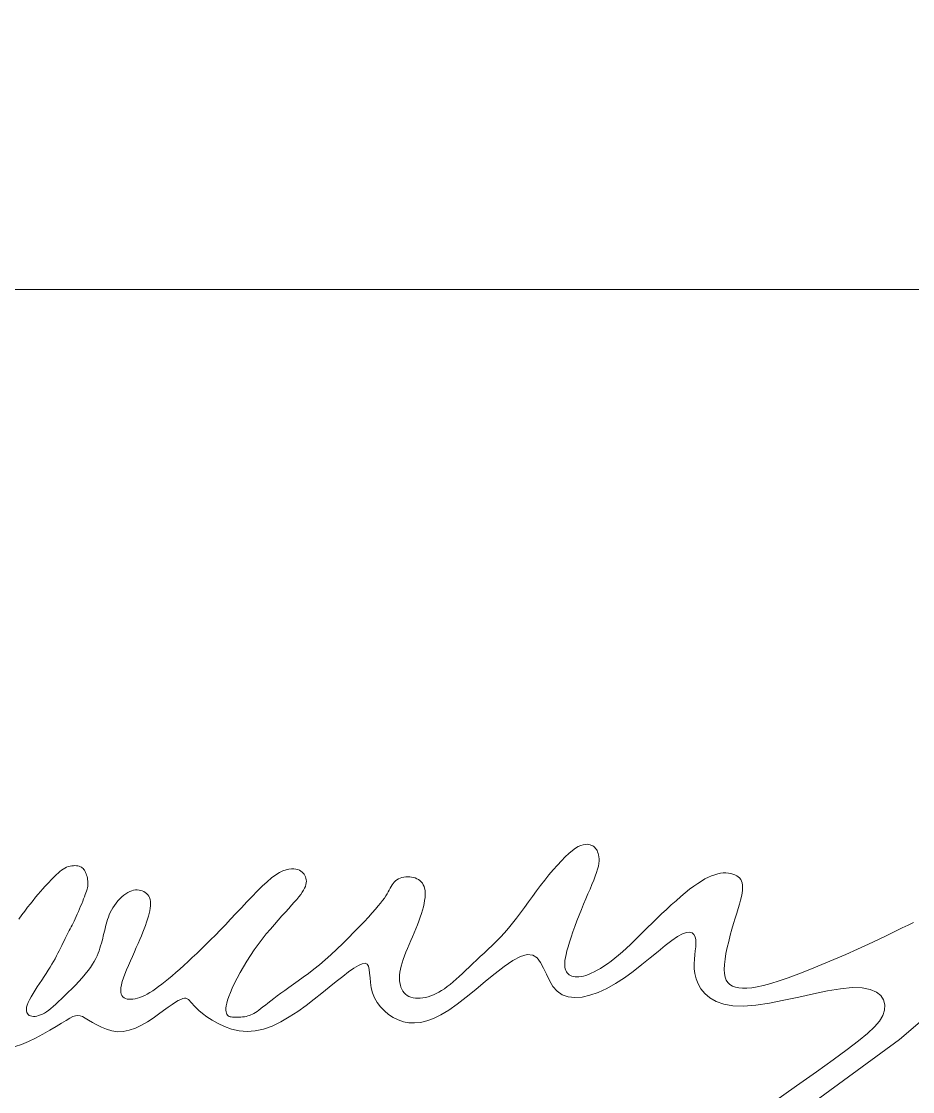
# Model space of a CAD drawing. Header units: millimetres. Extents: x 0 to 571985, y 0 to 2066666.
# Drawn here: x 568796.006 to 568799.967, y 2065158.538 to 2065163.298 of the extents above; entities that cross this region are included whole.
import ezdxf
from ezdxf.xclip import XClip

# ---------------------------------------------------------------- set-up
doc = ezdxf.new("R2010")
doc.units = ezdxf.units.MM
for name, pattern in [('ACAD_ISO10W100', [18.5, 12, -3, 0.5, -3]), ('CENTER', [3, 1.5, -0.5, 0.5, -0.5]), ('CENTER2', [1.125, 0.75, -0.125, 0.125, -0.125]), ('HIDDEN', [0.75, 0.5, -0.25])]:
    doc.linetypes.add(name, pattern=pattern)
for name, color, linetype in [('01.AXIS', 160, 'CENTER2'), ('CDC.01.AXIS', 160, 'CENTER2'), ('ChiaLo', 128, 'CENTER'), ('datOBt', 42, 'Continuous'), ('datTruog', 134, 'Continuous'), ('LogDg', 7, 'Continuous'), ('loKBT', 42, 'Continuous'), ('RANHGIOI', 2, 'HIDDEN'), ('TimDg', 222, 'Continuous'), ('ViaHeS', 32, 'Continuous')]:
    doc.layers.add(name, color=color, linetype=linetype)
for name, color, linetype, lineweight in [('A-KY HIEU', 34, 'Continuous', 20), ('A-TEXT', 7, 'Continuous', 18), ('boDnv', 54, 'Continuous', 25), ('E- RANH GIOI', 1, 'CENTER', 13), ('LD-THAY', 9, 'Continuous', 13)]:
    doc.layers.add(name, color=color, linetype=linetype, lineweight=lineweight)
doc.styles.add('rms', font='romans.shx', dxfattribs={"width": 0.7, "bigfont": 'vns.shx'})
doc.linetypes.add('ADL', pattern='A,0.125,-0.15,["++",rms,S=0.5,R=0,X=0,Y=-0.2245],-1.35,1.125', length=2.75)

# ---------------------------------------------------------------- blocks, each defined once
blk = doc.blocks.new('dangquang')
for points in [[(-0.3765443143532821, 1.374028877191961), (-0.3113534209800264, 1.394143029979688), (-0.2408231780659662, 1.423071503496999), (-0.1676580037635631, 1.458253452880115), (-0.09456231622652922, 1.497128033268751), (-0.02424053360539347, 1.537134399802682), (0.04060292594670045, 1.575711707621593), (0.09726364427547196, 1.610299111862929), (0.1438327880326824, 1.638777904285604), (0.1815838630853932, 1.660797923106969), (0.2125859601055708, 1.676451143167014), (0.2389081697615438, 1.685829539306951), (0.262619582727325, 1.689025086362165), (0.2857892896684007, 1.686129759171536), (0.310486381260489, 1.677235532573917), (0.3387799481716911, 1.662434381407024), (0.3723132687359794, 1.642173894319939), (0.4110263719275054, 1.618324115191143), (0.4544334743889067, 1.593110701713982), (0.5020487927582735, 1.568759311575946), (0.5533865436765382, 1.547495602468047), (0.6079609437804265, 1.531545232081356), (0.6652862097131447, 1.523133858106831), (0.7248765581095995, 1.524487138232018), (0.7861615454481807, 1.537085580657958), (0.8482320875541518, 1.559429095628246), (0.9100944400864819, 1.589272443889428), (0.9707548587077781, 1.624370386197484), (1.029219599078147, 1.662477683301347), (1.084494916859057, 1.701349095951088), (1.135587067711867, 1.738739384899162), (1.181502307296682, 1.772403310895697), (1.221507895088962, 1.800527898478123), (1.255915105818531, 1.823029227322934), (1.285296218031363, 1.84025564089049), (1.310223510268202, 1.852555482643453), (1.331269261076159, 1.860277096044541), (1.349005748999275, 1.86376882455292), (1.364005252579886, 1.863379011631281), (1.376840050364194, 1.859456000742284), (1.388203719063426, 1.852282820946783), (1.399275028074157, 1.841881243713232), (1.411354044953555, 1.828207726106996), (1.425740837266858, 1.811218725195886), (1.443735472578055, 1.790870698047598), (1.4666380184442, 1.76712010172875), (1.495748542432693, 1.739923393307038), (1.53236711209945, 1.709237029850271), (1.577437157660711, 1.675403134401222), (1.630475559908177, 1.640306493902841), (1.690642562279891, 1.606217561276651), (1.757098408218667, 1.575406789440677), (1.829003341164935, 1.550144631315277), (1.905517604558781, 1.532701539820778), (1.985801441842455, 1.525347967876371), (2.069015096454677, 1.530354368401248), (2.154335811167925, 1.549265443321588), (2.241008826085135, 1.580722890593847), (2.328296380642087, 1.62264265717684), (2.415460714266601, 1.672940690031766), (2.501764066395822, 1.729532936120904), (2.586468676466552, 1.790335342404234), (2.668836783906954, 1.853263855844062), (2.748130628152808, 1.916234423399231), (2.82362000659873, 1.977258141697178), (2.894604948472193, 2.034726706023577), (2.960393040967688, 2.087126961326959), (3.020291871270842, 2.132945752558101), (3.073609026574559, 2.170669924666669), (3.119652094067533, 2.198786322603496), (3.157728660941871, 2.215781791317085), (3.187146314385586, 2.220143175759375), (3.207675927784976, 2.210943315111592), (3.22094151931185, 2.189599025484426), (3.229030393334824, 2.158113117220154), (3.234029854220125, 2.118488400664432), (3.238027206335232, 2.072727686159567), (3.243109754046372, 2.022833784046611), (3.251364801723525, 1.97080950467128), (3.264879653729281, 1.918657658375821), (3.285282008593867, 1.868162288060205), (3.312361141473048, 1.820232366857624), (3.345446721681583, 1.7755581004578), (3.383868418535712, 1.734829694548182), (3.426955901352471, 1.698737354822015), (3.474038839445711, 1.667971286966718), (3.524446902129057, 1.643221696672043), (3.577509758721135, 1.625178789628933), (3.632769868868195, 1.614529248355922), (3.690620853548694, 1.611945662695007), (3.751669124075647, 1.618097099319357), (3.816521091755249, 1.633652624902112), (3.885783167902332, 1.659281306115247), (3.960061763822523, 1.695652209628406), (4.039963290829405, 1.74343440211706), (4.126094160232014, 1.803296950253213), (4.218528538168698, 1.874955761995892), (4.315211610091637, 1.95431411045584), (4.413556316275617, 2.036322110030824), (4.510975597003267, 2.115929875121026), (4.604882392549712, 2.188087520121854), (4.69268964319906, 2.247745159434658), (4.771810289220412, 2.289852907456009), (4.839657270900716, 2.309360878582595), (4.894574933234367, 2.302954777313658), (4.938633240103513, 2.274262668530952), (4.974833560111506, 2.228648207220033), (5.006177261862263, 2.171475048361827), (5.035665713959133, 2.108106846941894), (5.066300285001716, 2.0439072579411), (5.101082343598364, 1.984239936343897), (5.1430132583464, 1.93446853713229), (5.194397425978195, 1.898936432145803), (5.254751355733674, 1.877905860646649), (5.322894584974961, 1.870618778753368), (5.397646651067248, 1.876317142586714), (5.477827091377208, 1.894242908265227), (5.562255443268896, 1.92363803190625), (5.649751244110007, 1.963744469630569), (5.739134031262438, 2.013804177554363), (5.829204239742353, 2.072693231649254), (5.918685895163321, 2.137824187276209), (6.006283920787496, 2.206243719649308), (6.090703239879304, 2.274998503981408), (6.17064877570192, 2.341135215485508), (6.244825451520228, 2.401700529375603), (6.311938190594788, 2.453741120863498), (6.370691916192413, 2.494303665162079), (6.420127659129889, 2.52116550767775), (6.460630880450594, 2.535026674576585), (6.492923148751288, 2.53731786222059), (6.517726032633277, 2.529469766970522), (6.535761100690138, 2.512913085188273), (6.547749921524201, 2.489078513232329), (6.554414063732338, 2.459396747463416), (6.55647509591256, 2.425298484243484), (6.554780031777454, 2.388015366524712), (6.550677665505305, 2.34798282363198), (6.545642236389199, 2.305437231485058), (6.541147983720975, 2.260614966001384), (6.538669146793609, 2.213752403099591), (6.539679964899051, 2.165085918697088), (6.545654677330276, 2.114851888711371), (6.558067523379123, 2.063286689063318), (6.578346089196202, 2.010922165569866), (6.607731348364155, 1.959472043654898), (6.647417621324507, 1.910945518644098), (6.69859922851856, 1.867351785860762), (6.762470490382498, 1.830700040629381), (6.84022572735978, 1.80299947827686), (6.933059259890115, 1.786259294125273), (7.042165408416849, 1.782488683500361), (7.167771218226335, 1.792743044153127), (7.306234634024577, 1.814262583538465), (7.452946325360813, 1.843333711538946), (7.603296961786214, 1.876242838037228), (7.752677212856497, 1.909276372913524), (7.896477748120219, 1.938720726051628), (8.030089237129573, 1.960862307332945), (8.1489023494388, 1.971987526640078), (8.249177576514853, 1.969300305649909), (8.330654697501586, 1.953674613227861), (8.39394331345386, 1.926901930032557), (8.439653025431994, 1.89077373672373), (8.468393434491531, 1.847081513961115), (8.480774141691654, 1.797616742406774), (8.477404748090294, 1.744170902719276), (8.45889485474163, 1.688535475558382), (8.425353318985572, 1.631706764693178), (8.374886023239924, 1.57150036633459), (8.3050981062122, 1.50493669980068), (8.213594706603999, 1.429036184410592), (8.097980963112263, 1.340819239483466), (7.955862014439845, 1.237306284338501), (7.784842999289481, 1.115517738294812), (7.582529056361636, 0.9724740206715978), (7.347761029604158, 0.8061150002710349)], [(8.771877308091575, 2.634472513041487), (8.718858603838157, 2.60975464157508), (8.65802705337478, 2.580159961645052), (8.588213217934367, 2.545775559117118), (8.508247658755408, 2.506688519858074), (8.416960937072986, 2.462985929731303), (8.313884447993019, 2.414979846422597), (8.201352922094088, 2.363882214891277), (8.082401923830162, 2.311129951916882), (7.960067017655319, 2.258159974280062), (7.837383768017844, 2.206409198757996), (7.717387739370565, 2.157314542131303), (7.603114496164039, 2.112312921178329), (7.497599602849732, 2.072841252679723), (7.403214075789379, 2.04002439573037), (7.319670738973173, 2.013738978685382), (7.246017868299532, 1.993549572221042), (7.181303739670625, 1.979020747007837), (7.124576628980662, 1.96971707371975), (7.074884812134087, 1.965203123028431), (7.03127656503068, 1.965043465609), (6.992800163562151, 1.968802672131943), (6.95867701863358, 1.976183199226881), (6.928821081107685, 1.987439047330781), (6.903319436852598, 2.002962102840911), (6.882259171731562, 2.023144252151042), (6.865727371616003, 2.048377381653779), (6.853811122363481, 2.079053377745225), (6.846597509845878, 2.115564126818015), (6.844173619922458, 2.158301515269358), (6.846495909669443, 2.207373363690948), (6.852998320951087, 2.261751229485753), (6.862984166851447, 2.320122604248837), (6.875756760445142, 2.381174979584557), (6.89061941480918, 2.443595847090279), (6.906875443019203, 2.50607269836803), (6.923828158154606, 2.56729302501634), (6.940780873285348, 2.625944318634964), (6.957110509788095, 2.680948373272344), (6.972488422188462, 2.732164192764117), (6.986659573312636, 2.779685083395833), (6.999368925980093, 2.823604351450712), (7.010361443015995, 2.86401530321433), (7.019382087242093, 2.901011244968771), (7.026175821481274, 2.93468548300072), (7.030487608556427, 2.965131323592288), (7.032115284850079, 2.99245969754972), (7.031068180993429, 3.016852033757402), (7.027408501173568, 3.038507385625053), (7.021198449580197, 3.057624806555481), (7.012500230405067, 3.074403349959539), (7.001376047834697, 3.089042069241202), (6.987888106059472, 3.101740017806662), (6.972098609272621, 3.112696249065721), (6.954085312705274, 3.122050722441429), (6.933988175787476, 3.129707021441817), (6.911962708995702, 3.135509635593991), (6.888164422796763, 3.139303054421703), (6.86274882766952, 3.140931767452059), (6.835871434088972, 3.140240264212281), (6.807687752528068, 3.137073034224812), (6.778353293457258, 3.131274567020398), (6.747968620319853, 3.122693499068049), (6.716414508418666, 3.111195054623323), (6.683516786022324, 3.096648604889424), (6.64910128140059, 3.078923521069612), (6.612993822820272, 3.05788917436243), (6.575020238555226, 3.033414935971166), (6.535006356871008, 3.005370177099053), (6.492778006037042, 2.973624268945798), (6.448269871654475, 2.938162697201847), (6.401852068653739, 2.899435405503993), (6.35400356928767, 2.858008451979629), (6.305203345827294, 2.814447894751595), (6.255930370522606, 2.769319791947282), (6.206663615637922, 2.723190201689505), (6.157882053431308, 2.67662518210571), (6.110064656163559, 2.630190791319848), (6.063592942863011, 2.584397103687309), (6.018458619642274, 2.539530258478862), (5.974555939373772, 2.495820411197855), (5.931779154934475, 2.453497717343055), (5.8900225192059, 2.412792332419002), (5.849180285063994, 2.373934411925518), (5.809146705386752, 2.337154111362565), (5.769816033051598, 2.302681586233462), (5.73112606386951, 2.270708632790274), (5.693188765379091, 2.241273610279677), (5.656159648058747, 2.214376518705194), (5.620194222380633, 2.190017358065603), (5.585447998816903, 2.168196128360961), (5.552076487843237, 2.148912829591211), (5.520235199934746, 2.132167461755245), (5.490079645561764, 2.117960024855364), (5.461730086160173, 2.106269784159764), (5.43516578699996, 2.096993066021042), (5.410330764308583, 2.09000546205769), (5.387169034318731, 2.085182563892829), (5.365624613258547, 2.082399963144951), (5.345641517354466, 2.081533251437151), (5.327163762839746, 2.082458020389112), (5.310135365940596, 2.085049861621599), (5.294513820463976, 2.089210285168178), (5.280310530510747, 2.094944474710871), (5.26755037775547, 2.102283532345695), (5.256258243873731, 2.111258560165084), (5.246459010542139, 2.121900660266192), (5.238177559433325, 2.13424093474265), (5.231438772230831, 2.148310485689223), (5.226267530602172, 2.164140415200762), (5.222708414224257, 2.181822992824976), (5.220884794733252, 2.201695157922586), (5.220939741766301, 2.224155017307282), (5.22301632496135, 2.249600677792699), (5.227257613954862, 2.278430246190197), (5.233806678381029, 2.311041829314576), (5.242806587876544, 2.34783353397836), (5.254400412078894, 2.389203466996349), (5.268644134755732, 2.43533409398961), (5.285245396218443, 2.485545315820275), (5.303824750912099, 2.538941392156801), (5.324002753274499, 2.594626582670998), (5.345399957753898, 2.651705147031265), (5.367636918792982, 2.709281344908305), (5.390334190834096, 2.766459435970546), (5.413112328322086, 2.822343679890992), (5.435597069382879, 2.876162744716083), (5.45743488687026, 2.927642932012475), (5.47827743732671, 2.976634951726084), (5.497776377286755, 3.022989513801662), (5.515583363292535, 3.066557328183933), (5.53135005187778, 3.107189104817593), (5.544728099583381, 3.144735553647422), (5.555369162946704, 3.179047384619281), (5.563033755841388, 3.210043732287403), (5.567917821456717, 3.237917429638117), (5.570326160331547, 3.262929734268482), (5.570563572986998, 3.285341903774338), (5.568934859957722, 3.305415195751493), (5.565744821767566, 3.323410867797008), (5.561298258949023, 3.339590177506693), (5.555899972029238, 3.354214382476442), (5.549786336930197, 3.36750534431755), (5.542920031138465, 3.379527340690629), (5.53519530752726, 3.390305253271748), (5.526506418977647, 3.399863963738113), (5.516747618370687, 3.408228353762325), (5.505813158578917, 3.415423305025115), (5.493597292479308, 3.42147369919789), (5.479994272955878, 3.426404417959077), (5.464879691624787, 3.430123191759719), (5.448054495080783, 3.432069146156806), (5.429300968657003, 3.431564255484631), (5.408401397696707, 3.427930494076378), (5.385138067528146, 3.420489836266285), (5.359293263493555, 3.408564256387564), (5.330649270930508, 3.391475728773315), (5.298988375168506, 3.368546227756696), (5.264216233194588, 3.339329956648669), (5.22673198855432, 3.304310034649461), (5.187058156438411, 3.26420180994532), (5.145717252043028, 3.21972063071189), (5.10323179055888, 3.171581845131954), (5.060124287178724, 3.120500801384708), (5.016917257096566, 3.067192847650517), (4.974133215501865, 3.012373332109803), (4.93217545289383, 2.956706802852949), (4.890970360979622, 2.900654607622215), (4.850325106770697, 2.844627294066385), (4.810046857280668, 2.789035409838931), (4.769942779520761, 2.734289502587416), (4.729820040504706, 2.680800119967699), (4.689485807244864, 2.628977809627344), (4.648747246750418, 2.579233119218628), (4.607484097592078, 2.531871886008673), (4.565866384552351, 2.486781105716744), (4.524136703970839, 2.443743063681552), (4.482537652187261, 2.402540045239533), (4.441311825543607, 2.362954335725902), (4.400701820376071, 2.324768220478234), (4.360950233023118, 2.287763984832935), (4.322299659825603, 2.251723914126416), (4.284938786826615, 2.216495608093481), (4.248840658876134, 2.182187924067051), (4.213924410531263, 2.148975033777333), (4.180109176337282, 2.117031108954478), (4.147314090854024, 2.086530321331026), (4.115458288633477, 2.057646842635961), (4.0844609042299, 2.03055484460063), (4.054241072196305, 2.005428498956405), (4.024716890347918, 1.982408801866484), (3.995802309559167, 1.961504047220586), (3.967410243959876, 1.94268935334614), (3.93945360768987, 1.925939838564744), (3.911845314880566, 1.911230621201469), (3.884498279669288, 1.898536819581437), (3.857325416185859, 1.887833552028553), (3.830239638570447, 1.879095936865582), (3.803208807988085, 1.872310496518423), (3.776420573745213, 1.867509369819686), (3.750117532179502, 1.86473609970048), (3.724542279633965, 1.864034229095353), (3.699937412446161, 1.865447300935415), (3.676545526954101, 1.869018858152941), (3.654609219498752, 1.874792443683617), (3.634371086416763, 1.882811600456279), (3.616033291328449, 1.893094989730542), (3.599636266955144, 1.905561746058311), (3.585180013297872, 1.920106122318913), (3.572664530354814, 1.936622371389319), (3.56208981812415, 1.955004746147694), (3.553455876612134, 1.975147499469841), (3.546762705811489, 1.996944884235063), (3.54201030572824, 2.020291153322688), (3.539200749832162, 2.045098184126914), (3.538344405488601, 2.071348352130542), (3.539453713538364, 2.099041657331185), (3.542541114813162, 2.12817809973123), (3.547619050155163, 2.158757679329511), (3.5546999604029, 2.190780396126002), (3.563796286392744, 2.224246250120729), (3.574920468961864, 2.259155241313664), (3.588019634552325, 2.295470047190122), (3.602779652003164, 2.333004055183636), (3.618821075758433, 2.371533330209587), (3.635764460262862, 2.410833937186766), (3.653230359962436, 2.450681941031746), (3.670839329295063, 2.490853406663319), (3.688211922709115, 2.531124398998003), (3.704968694643526, 2.571270982953507), (3.720774779216868, 2.611068186710838), (3.735473629213629, 2.650286891504464), (3.748953277096803, 2.688696941834422), (3.761101755321079, 2.726068182198588), (3.771807096349789, 2.762170457094697), (3.780957332637172, 2.796773611021734), (3.78844049664383, 2.829647488478599), (3.79414462082741, 2.860561933964277), (3.797975362169609, 2.889337592064209), (3.799908875729443, 2.915998307718922), (3.799938941088726, 2.940618725954351), (3.798059337825521, 2.963273491801033), (3.794263845524483, 2.984037250282512), (3.788546243764699, 3.00298464642816), (3.780900312128438, 3.020190325267407), (3.771319830198308, 3.035728931823769), (3.759832789855523, 3.049659560080414), (3.746604032205141, 3.061979099826203), (3.731832610654465, 3.072668889806181), (3.715717578604313, 3.081710268761753), (3.69845798946983, 3.0890845754368), (3.680252896651609, 3.09477314857395), (3.661301353559338, 3.098757326917053), (3.641802413601681, 3.101018449207572), (3.621968607750546, 3.101546148082491), (3.602066377296069, 3.100363231744637), (3.582375641084013, 3.097500802286476), (3.563176317970033, 3.092989961806239), (3.54474832680728, 3.086861812395313), (3.527371586447771, 3.079147456150764), (3.511326015747159, 3.069877995167417), (3.496891533553821, 3.0590845315389), (3.484229870763897, 3.046809571462006), (3.473030006429894, 3.033141237539041), (3.462862731643895, 3.018179056470785), (3.453298837495481, 3.002022554963844), (3.443909115078213, 2.984771259721384), (3.434264355485311, 2.966524697444186), (3.423935349803173, 2.947382394836552), (3.412492889130476, 2.927443878603896), (3.399491176770084, 2.90669152422322), (3.384418064899023, 2.884639102279692), (3.366744817902145, 2.86068323213587), (3.345942700168166, 2.834220533151893), (3.321482976090124, 2.804647624688016), (3.292836910049004, 2.771361126105575), (3.259475766441824, 2.733757656768233), (3.22087080965116, 2.691233836033888), (3.176729679988284, 2.643484863374397), (3.127705521442181, 2.591400258701555), (3.074687853925411, 2.536168122036401), (3.018566197348491, 2.478976553398923), (2.960230071624324, 2.421013652811325), (2.900568996661605, 2.363467520293568), (2.840472492370282, 2.307526255866776), (2.780830078664508, 2.254377959552016), (2.722419307908922, 2.204959841139868), (2.665569862315238, 2.159205549492981), (2.610499456543039, 2.11679784324582), (2.55742580525532, 2.077419481032791), (2.506566623119397, 2.040753221483698), (2.458139624793034, 2.006481823232974), (2.412362524944569, 1.97428804491625), (2.369453038234042, 1.943854645164464), (2.329571858823329, 1.914928660272636), (2.292651598833686, 1.887514237187361), (2.258567849889573, 1.861679800518118), (2.227196203611811, 1.837493774873224), (2.19841225161872, 1.815024584861021), (2.172091585533281, 1.794340655089854), (2.148109796978019, 1.775510410166845), (2.126342477570802, 1.758602274702668), (2.106619602527417, 1.743650461000897), (2.088588681441706, 1.730552332147283), (2.071851607497592, 1.719171038927527), (2.056010273885477, 1.709369732121502), (2.040666573787576, 1.70101156251485), (2.025422400394973, 1.693959680889748), (2.009879646891022, 1.688077238027262), (1.993640206464988, 1.683227384713035), (1.97642519699707, 1.679284675830075), (1.958432635161557, 1.67616928266807), (1.939979762322764, 1.673812780619869), (1.921383819847392, 1.672146745075963), (1.902962049103166, 1.671102751428066), (1.885031691457357, 1.670612375066639), (1.867909988274846, 1.670607191383397), (1.851914180923018, 1.671018775771159), (1.837307600472627, 1.671837797601256), (1.824137936803254, 1.673291302164813), (1.812398969493302, 1.675665428733708), (1.802084478125266, 1.679246316579906), (1.793188242278347, 1.68432010497645), (1.785704041533677, 1.691172933196441), (1.779625655474888, 1.700090940508318), (1.774946863683226, 1.711360266187484), (1.771717429508499, 1.725269122978005), (1.770211051384194, 1.74211401751711), (1.770757411516456, 1.762193529912992), (1.773686192107334, 1.785806240278561), (1.779327075366837, 1.813250728721982), (1.788009743495422, 1.844825575353838), (1.80006387870128, 1.880829360283485), (1.815819163184642, 1.921560663620284), (1.83549642182254, 1.967129379433828), (1.858881050158061, 2.01689065762659), (1.885649586406771, 2.07001096205417), (1.915478568783215, 2.125656756579218), (1.948044535499776, 2.182994505060861), (1.983024024772021, 2.241190671357117), (2.020093574814496, 2.299411719328276), (2.058929723839469, 2.356824112834659), (2.099174797755609, 2.41270213633058), (2.140334273259441, 2.46675135665086), (2.181879414736272, 2.518785161229118), (2.223281486581072, 2.568616937495335), (2.264011753176533, 2.616060072883073), (2.303541478914667, 2.660927954823507), (2.341341928182601, 2.703033970746702), (2.376884365372348, 2.742191508087359), (2.409728177472061, 2.778287562564742), (2.439785241879804, 2.811503563067902), (2.467055558596712, 2.842094546771648), (2.491539127620172, 2.870315550853064), (2.513235948951433, 2.896421612490457), (2.532146022590382, 2.920667768858635), (2.5482693485352, 2.943309057135849), (2.561605926785205, 2.964600514498102), (2.572181675754905, 2.984765039291034), (2.580126187503993, 3.003896974536843), (2.585594972505419, 3.022058524424011), (2.588743541235544, 3.039311893140933), (2.58972740416948, 3.055719284880695), (2.588702071777789, 3.071342903830612), (2.585823054537855, 3.08624495418141), (2.581245862921492, 3.10048764012268), (2.575087648153499, 3.114096880066), (2.567312124454702, 3.126953449316574), (2.557844646800731, 3.13890183739926), (2.546610570163011, 3.149786533838864), (2.533535249513307, 3.159452028162576), (2.518544039824747, 3.167742809897561), (2.501562296066481, 3.174503368568622), (2.482515373217893, 3.179578193701843), (2.46130685478056, 3.182712248120026), (2.437753238394635, 3.183252387833562), (2.411649250239861, 3.180445942147429), (2.382789616481887, 3.173540240367657), (2.350969063302728, 3.161782611799225), (2.315982316872805, 3.144420385751658), (2.277624103367089, 3.120700891527605), (2.235689148961796, 3.089871458434288), (2.190112139255007, 3.051515318403034), (2.141387597558264, 3.006559313855632), (2.090150006600425, 2.956266189843689), (2.037033849116938, 2.901898691414175), (1.982673607841775, 2.844719563612983), (1.927703765509136, 2.785991551494021), (1.872758804851401, 2.726977400101987), (1.818473208603223, 2.668939854485018), (1.765372602167304, 2.612919798084562), (1.713547181618196, 2.559070667900158), (1.662978285696113, 2.507324039323521), (1.613647253148315, 2.457611487745112), (1.565535422715584, 2.409864588558946), (1.518624133143589, 2.364014917155515), (1.472894723171407, 2.319994048924201), (1.428328531546981, 2.277733559260184), (1.384919337847464, 2.237188868491018), (1.34271068500891, 2.19841077670668), (1.301758556798518, 2.161473928934214), (1.262118936989509, 2.126452970201882), (1.223847809350787, 2.093422545534366), (1.187001157653981, 2.062457299962205), (1.15163496566754, 2.033631878511301), (1.117805217166392, 2.00702092620989), (1.085536793821461, 1.982678353353208), (1.054730168929609, 1.960575131323225), (1.025254713699042, 1.940661496765472), (0.9969797993260272, 1.922887686330142), (0.9697747970122919, 1.907203936663961), (0.9435090779612665, 1.893560484415872), (0.9180520133762684, 1.881907566233792), (0.8932729744557264, 1.872195418767888), (0.8690993896506143, 1.864393976657681), (0.845690916374565, 1.858551966519826), (0.8232652692922784, 1.854737812961474), (0.8020401630718652, 1.853019940593299), (0.7822333123727958, 1.853466774021314), (0.7640624318581786, 1.856146737856108), (0.7477452361951009, 1.861128256704916), (0.7334994400439427, 1.868479755177191), (0.7215323907050788, 1.87829453955618), (0.7120099660166943, 1.890765442830542), (0.7050876764527629, 1.906110179663898), (0.7009210324875994, 1.924546464718674), (0.6996655445948363, 1.946292012659626), (0.701476723248561, 1.971564538150346), (0.7065100789204735, 2.00058175585329), (0.7149211220902316, 2.033561380432019), (0.7267399181106384, 2.070553175239837), (0.7414947518794861, 2.110935098378491), (0.7585884631757835, 2.153917156642791), (0.7774238917796765, 2.198709356824196), (0.7974038774736982, 2.244521705714078), (0.8179312600365165, 2.290564210105003), (0.8384088792447528, 2.336046876790732), (0.8582395748835552, 2.380179712561443), (0.8769267501710374, 2.422327197949443), (0.8943760620844614, 2.462471708431622), (0.9105937310442869, 2.500750093227055), (0.9255859774693818, 2.53729920155115), (0.9393590217812289, 2.572255882624091), (0.9519190843922161, 2.605756985659042), (0.9632723857282599, 2.637939359874963), (0.9734251462034536, 2.668939854489679), (0.9823576678284098, 2.698855922731838), (0.9899465789569604, 2.727627433885147), (0.9960425895366143, 2.755154861247661), (1.00049640950931, 2.781338678116242), (1.003158748824603, 2.806079357784256), (1.003880317422386, 2.829277373552117), (1.002511825251418, 2.850833198714326), (0.9989039822546601, 2.870647306568941), (0.9929686658324499, 2.88863675819573), (0.9848624231939311, 2.90478496581062), (0.9748029690019848, 2.919091929413639), (0.963008017921311, 2.931557649005924), (0.9496952846141085, 2.942182124586338), (0.9350824837463279, 2.950965356154853), (0.9193873299781217, 2.957907343712662), (0.902827537976691, 2.963008087258572), (0.885593867251373, 2.966249962271917), (0.8677692567284794, 2.967544846151526), (0.8494096901705461, 2.966786991775535), (0.8305711513601182, 2.963870652020944), (0.8113096240540472, 2.958690079764722), (0.7916810920315811, 2.951139527886198), (0.7717415390624183, 2.941113249261178), (0.7515469489135285, 2.928505496771322), (0.7311885544012284, 2.913288278525954), (0.7108985844960216, 2.895744623590531), (0.6909445172148025, 2.876235316264001), (0.671593830572192, 2.855121140844204), (0.6531140025828108, 2.832762881632448), (0.6357725112635535, 2.809521322925377), (0.6198368346267671, 2.785757249024272), (0.6055744506902556, 2.761831444226942), (0.5931667883374985, 2.738035231488539), (0.5824510799425298, 2.714382088383218), (0.5731785087446042, 2.69081603114239), (0.5651002579876376, 2.66728107599755), (0.5579675109108848, 2.643721239178944), (0.5515314507596258, 2.620080536915708), (0.5455432607741386, 2.596302985439337), (0.5397541241958379, 2.572332600981269), (0.5339463263628659, 2.548125840609231), (0.5280265609890193, 2.523688924739616), (0.5219326238865278, 2.499040514630991), (0.5156023108650061, 2.474199271537145), (0.5089734177309992, 2.449183856714313), (0.5019837403001475, 2.424012931417479), (0.4945710743784275, 2.398705156902821), (0.4866732157785236, 2.373279194425351), (0.4781657561187558, 2.347709125573544), (0.468675470264202, 2.321790713257883), (0.4577669288875086, 2.295275140718815), (0.4450047026581387, 2.267913591199118), (0.4299533622544232, 2.23945724794271), (0.412177478345825, 2.209657294188872), (0.3912416216062411, 2.178264913181579), (0.366710362708659, 2.145031288161192), (0.338360803307296, 2.109855855691507), (0.3068201689790158, 2.073231065602528), (0.272928216286914, 2.035797621048772), (0.2375247017860147, 1.998196225183591), (0.2014493820390726, 1.961067581159085), (0.1655420136039538, 1.925052392128663), (0.1306423530396614, 1.890791361243259), (0.0975901569048574, 1.85892519165742), (0.0670344222435233, 1.829968104670769), (0.03886110804694454, 1.803928394176552), (0.01276541378297225, 1.780687872211928), (-0.01155746108202038, 1.76012835081994), (-0.03441231706926828, 1.74213164203664), (-0.05610395471262564, 1.726579557905012), (-0.07693717453912541, 1.713353910463411), (-0.09721677707909748, 1.702336511752605), (-0.117162550467242, 1.693428871804883), (-0.1366542332740437, 1.686611292626282), (-0.1554865516692416, 1.681883774217937), (-0.1734542318298509, 1.679246316579906), (-0.19035199992868, 1.678698919710968), (-0.2059745821433125, 1.68024158361348), (-0.2201167046446244, 1.683874308285084), (-0.2325730936071295, 1.689597093725837), (-0.2431312180536906, 1.697427564457541), (-0.251549518375441, 1.707453843082561), (-0.2575791778189114, 1.719781676720402), (-0.2609713796240385, 1.734516812495229), (-0.2614773070316687, 1.751764997530046), (-0.2588481432867411, 1.771631978944441), (-0.2528350716274872, 1.794223503863691), (-0.2431892752956628, 1.819645319408522), (-0.2298101908509125, 1.847898462316749), (-0.2131902681330757, 1.878565127780689), (-0.1939702102897627, 1.911122800607501), (-0.1727907204739267, 1.945048965604315), (-0.1502925018377255, 1.979821107580591), (-0.1271162575371818, 2.014916711342323), (-0.1039026907219522, 2.049813261696642), (-0.08129250454646808, 2.083988243453007), (-0.05981028767484986, 2.117022815065951), (-0.03951617082282155, 2.148912829591211), (-0.02035417022227648, 2.179757813731925), (-0.002268302103516362, 2.209657294191203), (0.01479741730895512, 2.238710797671018), (0.03089897178062984, 2.267017850875646), (0.04609234508643567, 2.294677980509391), (0.06043352099652566, 2.321790713275334), (0.07398263022355422, 2.348423437045227), (0.08681639127019025, 2.374514984366044), (0.09901566958353669, 2.399972048951099), (0.1106613306112649, 2.424701324520669), (0.1218342397962715, 2.448609504786816), (0.1326152625885015, 2.471603283465157), (0.1430852644315337, 2.493589354273666), (0.1533251107712204, 2.514474410924379), (0.1634125568480158, 2.534244975847912), (0.1734129170603183, 2.553206886304338), (0.1833883955953297, 2.571745808272198), (0.1934011966449134, 2.590247407725343), (0.2035135243968398, 2.609097350640013), (0.2137875830424036, 2.628681302991254), (0.2242855767714218, 2.649384930755275), (0.2350697097689363, 2.671593899905929), (0.2461679739244573, 2.695550806784098), (0.2574715119083066, 2.720925969183241), (0.2688372540794717, 2.747246635264986), (0.2801221308037611, 2.774040053186269), (0.2911830724480069, 2.800833471108717), (0.3018770093722196, 2.827154137190462), (0.3120608719408438, 2.852529299591936), (0.3215915905225302, 2.876486206472407), (0.3303406097862762, 2.898674440895945), (0.3382374316541927, 2.919232925554752), (0.345226072354194, 2.93842291804242), (0.3512505481154449, 2.956505675955924), (0.3562548751693839, 2.973742456892296), (0.3601830697439254, 2.990394518447374), (0.3629791480658469, 3.006723118214666), (0.364587126367951, 3.022989513792368), (0.3649790127640244, 3.039382391222546), (0.3642387829087284, 3.055800150327656), (0.3624784043438467, 3.072068619377461), (0.3598098446097993, 3.088013626639537), (0.3563450712507574, 3.103461000385948), (0.3521960518048672, 3.118236568885408), (0.3474747538166412, 3.132166160404239), (0.3422931448237705, 3.145075603215759), (0.3367217229103971, 3.156824937891002), (0.3306651083165661, 3.167411054220082), (0.3239864518291142, 3.17686505430126), (0.3165489042289664, 3.185218040224669), (0.3082156162995489, 3.192501114087435), (0.2988497388206497, 3.19874537798438), (0.2883144225792194, 3.203981934011466), (0.2764728183561829, 3.208241884261156), (0.2632461341768249, 3.211531449153341), (0.2487878070440956, 3.213757322403637), (0.2333093312063284, 3.2148013160527), (0.2170222008990095, 3.214545242138939), (0.200137910375588, 3.212870912703011), (0.1828679538746201, 3.209660139784489), (0.1654238256422786, 3.2047947354217), (0.1480170199258737, 3.198156511657658), (0.1308056204388777, 3.189667159665646), (0.1137340688002269, 3.179407887161744), (0.09669339609285998, 3.167499781001624), (0.07957463340665072, 3.154063928038596), (0.06226881182919897, 3.139221415122535), (0.04466696244730883, 3.123093329109054), (0.02666011634812548, 3.1058007568503), (0.008139304620499388, 3.087464785199643), (-0.01099566616517222, 3.068159387388533), (-0.03080988749809421, 3.047770082169251), (-0.05135967537808028, 3.026135274667553), (-0.0727013458130159, 3.003093370016217), (-0.09489121480328322, 2.978482773343359), (-0.1179855983534708, 2.952141889778233), (-0.1420408124657797, 2.923909124450091), (-0.1671131731483229, 2.893622882489382), (-0.1932441490206429, 2.86117248974719), (-0.2204158191852912, 2.826650954971342), (-0.2485954153635248, 2.790202207629136), (-0.2777501692780788, 2.751970177190174), (-0.3078473126487324, 2.712098793124113), (-0.3388540771992439, 2.670731984899419)]]:
    blk.add_lwpolyline(points)
blk.add_lwpolyline([(2.911932644274316, -3.194321188136456), (3.348895244274104, -2.707166938135828), (4.116876544160277, -1.98890986132804), (5.881285940780799, -0.568464751411426), (8.629815379925503, 1.444363296722088), (8.840015777357166, 1.622715149088549), (9.231752881664534, 1.705521366258409), (9.871908637475713, 2.065409925498329, 0.0354340132228959), (10.12988185250731, 2.011267398886645, -0.2389448697288452), (11.64587259761822, 1.074920173964728, -0.3157248386914669), (10.58213119243453, -0.7308923312441777, -0.0554539840223891), (7.435494939973069, -2.431604637736655, 0.0075436482318731), (5.062778332602988, -3.231003118877027, -0.058880111558125), (2.823825614503107, -3.737394985417097, -0.6357965766803656), (2.672784194274072, -3.507280888136222)], format="xyb", close=True)
blk = doc.blocks.new('A$C33BC4D2A')
at = {"layer": 'A-KY HIEU', "color": 0}
blk.add_line((353.6623733472079, -181.1322771366686), (414.9847733476199, -181.1322771366686), dxfattribs=at)
at = {"layer": 'A-TEXT', "xscale": 0.7716810816000003, "yscale": 0.7716810816000003, "zscale": 0.7716810816000003}
blk.add_blockref('dangquang', (400.2640436231159, -188.1411440353841), dxfattribs=at)
blk = doc.blocks.new('NEN')
at = {"layer": 'boDnv', "color": 10, "linetype": 'ADL', "ltscale": 0.25}
for points in [[(359.5058951115934, 130.3458518523257), (389.0398192739813, 76.77511668112129), (387.314864008571, 70.75362226716243), (232.1907339162426, -15.80485152173787), (226.4049627906643, -14.02121844096109), (199.0088769495487, 40.75477945478633), (200.9022482850123, 46.89652089239098), (353.5249271580251, 132.0591976523865)], [(236.6220993419411, -34.44945966685191), (249.6893385578878, -60.5762236120645), (255.4751096832333, -62.35985669353977), (412.4206520183943, 25.21495584049262), (414.1456072836882, 31.23645025398582), (400.0613988173427, 56.78339070477523), (394.0804308638908, 58.49673650460318), (238.5154706774047, -28.30771822971292)]]:
    blk.add_lwpolyline(points, close=True, dxfattribs=at)
at = {"layer": 'ChiaLo', "ltscale": 5}
for points in [[(407.9785119574517, 44.49402961647138), (242.2672662524274, -47.97200071043335)], [(249.558451000019, -21.00064596487209), (269.0492452097824, -55.93070381018333)]]:
    blk.add_lwpolyline(points, dxfattribs=at)
at = {"layer": 'datOBt'}
blk.add_lwpolyline([(235.5483332391595, -34.53810133039951), (248.9861992652295, -61.40590008953586), (255.5890526241856, -63.44142265478149), (413.2683270378038, 24.54280863865279), (415.2205977631966, 31.357818571385), (400.7364261507755, 57.63024066365324), (393.9561824147822, 59.57255204464309), (237.6779943415895, -27.62988021457568)], close=True, dxfattribs=at)
at = {"layer": 'datTruog', "linetype": 'ByBlock'}
blk.add_lwpolyline([(360.1809224450262, 131.1927018112037), (390.1148097533733, 76.8964849987533), (388.1625390279805, 70.08147506532259), (232.3046768571949, -16.88641748274677), (225.7018234981224, -14.85089491843246), (197.9351108467672, 40.66613779123873), (200.0647719491972, 47.57435890776105), (353.4006787089165, 133.1350131924264)], close=True, dxfattribs=at)
at = {"layer": 'LogDg'}
blk.add_lwpolyline([(34.29627934622113, -348.7657205443829, -0.1246657798812408), (14.11354708799627, -339.7707537985407, 0.2629367667164581), (-5.331122650881298, -336.7708804975264, -0.0093448861816334), (-40.95930880331434, -349.4731436853763), (-145.8680723966099, -384.6800095464569, 0.4052568048599447), (-155.4559765766608, -403.2345153645147), (-146.5573141133646, -432.719750760356), (-158.0455204886384, -436.1868986212648), (-166.5718085390981, -407.9355056444183, 0.4232274080272537), (-185.7044202957768, -398.0488694803789), (-272.0773986236891, -427.0352168343961, 0.4065199173239304), (-277.1808489316609, -436.9641538935248), (-262.9472513485234, -483.3972716603894), (-271.5520452110795, -486.0349832554348), (-285.5926128193969, -440.2315716135781, 0.4219492915589893), (-295.7865738342516, -434.9918996153865), (-422.2600438954541, -477.4357750662602, 0.3468311455305138), (-427.6835616462631, -485.7262348234653), (-426.6624605812831, -497.249087563483, 0.1098508434369424), (-417.2095136656426, -527.045369184576), (-422.3983479177114, -530.0580090736039, -0.1098508434394714), (-432.6390404097037, -497.7787039845716), (-433.1943761169678, -491.5118888805155, 0.4849671442629072), (-443.7084045754746, -484.633739579469), (-484.1993264361518, -498.2222941075452, 0.367009995740145), (-492.2282128072111, -511.5103090975899), (-484.4021833750885, -560.0116658185143), (-490.3255680758739, -560.9674449162558), (-497.4328573270468, -516.9204381546006, 0.4575121343061496), (-512.8890439668903, -507.3876917762682), (-525.337411860819, -511.3137803694699, 0.375227047875502), (-533.5537957799388, -524.7953446214087, 0.0494446077986198), (-523.248268238618, -562.1180552095175), (-518.4038580228807, -576.5773649825715), (-525.5153387702303, -578.9599773285445), (-530.3067144589731, -564.6589618825819, -0.0442762420745262), (-540.2209701162064, -530.0359311103821, 0.4483491219588146), (-555.6135538989911, -520.8625440734904), (-568.8527564661345, -525.0380538604222), (-576.0715773432748, -502.1494878225494), (-552.3905954875518, -494.6807470584754, 0.3333358165575122), (-544.0028458365705, -482.9756999663077), (-545.8647843094077, -397.3050282343756, 0.120558977139746), (-569.9983498048969, -307.1979523275513), (-621.9793475940824, -219.7121832445264, 0.3349428730565918), (-635.3588319061091, -214.2393422403838), (-686.9309797416208, -227.8546354575083), (-689.8026436100481, -216.9773174913134), (-647.9573339804774, -205.9299559935462, 0.4981914510303347), (-640.7040659333579, -188.1978519575205), (-654.3784512504935, -165.183401154587, -0.1449785006445813), (-668.8526898410637, -108.0611985353753), (-659.8453048655065, 118.2304685944691, 0.4280877767542854), (-671.9240427541081, 130.7074180594645), (-689.2219819126185, 130.5802273314912), (-689.3047002640087, 141.8299232246354), (-670.3440260862699, 141.9693399455864, 0.4004741393392213), (-658.4417540146969, 153.4917417173274), (-657.8282681736164, 168.9042875436135), (-656.0597735294141, 189.3737533113454), (-648.587609265931, 188.7281828494743), (-650.3411241833819, 168.4321001374628), (-650.8885904261842, 154.6781583337579, 0.4253445715659649), (-638.9212427333696, 142.2009068296757), (-621.6126933796331, 142.3281755745411, 0.4026509643918764), (-609.707179718418, 153.940497081494), (-609.3868622465525, 163.8585706413724, -0.0198665913619288), (-608.2266326659592, 179.9420845555142), (-606.8004730622051, 192.6519990905654), (-600.8378922767006, 191.9829472396523), (-602.2640518801054, 179.273032707395, 0.0198665913736632), (-603.3899889622116, 163.6648935673293), (-603.6762275611982, 154.8020130237564, 0.425871475322759), (-591.5942480823724, 142.4149832946714), (-548.3623351545539, 142.7328650054988), (-548.2796168022323, 131.4831691095605), (-592.8866742029786, 131.1551760395523, 0.4017886036268251), (-604.7909849073039, 119.5784634037409), (-607.7538210147759, 35.57125063450076, -0.0059835578369214), (-607.9831587348599, 30.71819142554887, 0.4624623566101164), (-599.1770736501785, 22.28710818546824), (-555.3773518754169, 26.8008734814357), (-554.7622814135393, 20.83248271560296), (-603.2421368046198, 15.83640785655007, 0.3556126631572654), (-610.3809183033882, 8.688677939586341), (-613.7935364348814, -24.83777977363206, 0.4753476817702466), (-605.0145670375787, -33.60575856361538), (-508.267539359862, -23.63552683126181, 0.01607196613374), (-476.8057064540917, -19.36752837034874, 0.3739200414703855), (-470.1383224737365, -11.25904120551422), (-470.7045836194884, 9.3479020036757), (-464.7068476536078, 9.512714649550617), (-464.2352970461361, -7.647595000453293, 0.461916293586825), (-454.7466747702565, -15.28755263634957), (-421.5812160966452, -8.993303748546168, 0.0205674290828889), (-382.014764922671, 0.2159196452703327), (-299.7637433090713, 22.96281221555546, 0.4150041201205401), (-292.7982491637813, 35.29251482058316), (-296.9693465661258, 50.21799815748818), (-285.4121637544595, 53.44778536865488), (-281.2178257950582, 38.43914009141736, 0.4134234463224298), (-268.9213485846994, 31.49241617135704), (-169.9684402433923, 58.85829116543755, 0.4277016234696195), (-164.4960537843872, 69.0522719186265), (-169.6234711797442, 84.75361699960195), (-163.9198864111677, 86.61617460963316), (-158.4792555337772, 69.95569697231986, 0.4008529283221588), (-148.7420826226007, 64.72853650641628), (-123.8969600369455, 71.59956769063137, 0.437327107829602), (-113.7947357149096, 91.17323218542151), (-114.4623362950515, 93.01311536249705), (-128.5505432080245, 136.1544828796759), (-105.7362041493179, 143.6047133123502), (-91.76882965897676, 100.8333627805114), (-90.90998701797798, 98.46642336063087, 0.4297542289755008), (-70.9566198461689, 89.77177607244812, 0.0010786648149026), (-63.93359856237657, 92.7659228274133, 0.0014744002071299), (-62.34210456162691, 93.45405392465182), (-47.53430226258934, 99.90855494141579, 0.3865360149271803), (-43.12613018171396, 109.7255658265203), (-48.30147215083707, 125.5736670994665), (-42.59788739378564, 127.436224706471), (-38.07614002469927, 113.5895821715239, 0.4424435993488592), (-27.27475273516029, 108.7393915755674), (111.6174999594223, 169.2804609455634, 0.4142135623479493), (115.7544930960285, 179.8106692906003), (109.3612778938841, 194.4778707604855), (114.8614784494275, 196.8753264623228), (121.2546936593717, 182.208124975441, 0.4142135623999442), (131.7849020048743, 178.0711318387184), (252.9700206073467, 230.8939245406073), (276.8715140144341, 241.3122303965501), (291.5789559965488, 249.056852357462, 0.4198373500683886), (295.2671894438099, 261.3654298323672), (290.9500380031532, 269.1961866004858), (301.4588235805277, 274.9897542137187), (306.0577889792621, 266.6478232163936, 0.4087170928909804), (318.1356007927097, 263.0311074645724), (326.5464246325428, 267.46393470373), (332.1477299416438, 256.8363087414764), (324.2328080678126, 252.6557133654132, 0.4194662506733147), (320.5546221035765, 240.3524347804487), (397.0924474310596, 101.5226758436766, 0.4336425714191151), (408.4134911808651, 98.64864840358496), (440.7865088158287, 119.3860591554549), (444.0228988390882, 114.3337547695264), (410.4277472221293, 92.81347308959812, 0.3950478591356143), (407.7370768684195, 82.21468883147463), (451.0561694777571, 3.639433299656957, -0.0055762461036101), (472.2193723085802, -35.78139715944417, 0.4220170457770137), (490.0658942151349, -41.11815114459023), (502.9949658159167, -33.91820207051933), (514.6716208813014, -54.88617113046348), (500.2954070724081, -62.89200561633334, 0.4041933322591431), (495.0522026685067, -80.18092904845253), (502.5021754556801, -94.71098336251453), (491.8239669348113, -100.1860050775576), (485.0945875765756, -87.06136014754884, 0.4245561171500276), (467.1920202277834, -81.64036487252451), (316.1644024878042, -165.9130056535359), (307.2109560912941, -171.1151354645845, 0.3960005967415532), (304.0749832683941, -181.6108752004802), (326.1471909089014, -225.7422597403638), (318.0978215954965, -229.7681327713653), (296.726359265158, -187.0378251534421, 0.4326641440641966), (285.5523421983235, -183.6991930285003), (178.0715809733374, -246.1476455426309, 0.3897719342424495), (174.8600444270996, -256.4881370894145), (194.0999455555575, -297.1258275085129), (188.6770265548257, -299.6933067212813), (170.2313283190597, -260.7330974426586, 0.4390850403021555), (158.9817475291202, -257.239217129536), (145.4963118317537, -265.0745225476567, -0.0134524192283531), (97.70133368717507, -291.150503329467, 0.262925858503226), (86.85306584485807, -307.5633501864504, -0.1620678458419849), (76.01520611695014, -333.8417583054397, 0.2703228810245677), (72.31826137693133, -353.6529180854559), (79.98090749850962, -375.0735400244594), (57.38291990023572, -383.1573567553423), (49.72034179442562, -361.7369249525946, 0.2703245738334852), (34.29627934622113, -348.7657205443829)], format="xyb", dxfattribs=at)
for points in [[(392.2664112803759, 68.93597825570032, 0.4127163668291806), (395.3741094903089, 79.7843682335224), (365.4402853338979, 134.0804704946931, 0.4157123446625925), (354.5362694404321, 137.2041036551818), (197.0987423304468, 49.3547661236953, 0.4010373898038528), (193.8419062271714, 38.79020074917935), (221.6040465631522, -16.71769002988003, 0.4275136513872872), (232.6572003505426, -20.12514779367484)], [(231.4551286190981, -36.41403837129474), (244.8884223303758, -63.2726952014491, 0.4275136513640027), (255.941576117184, -66.68015296547674), (417.372199297417, 23.39731181645766, 0.4127163668284821), (420.4798975072335, 34.24570179451257), (405.9957890397636, 60.51800934737548, 0.4157123446448776), (395.0917731462978, 63.6416425073985), (234.7119647223735, -25.84947299771011, 0.4010373897933944)], [(270.2704227538779, -95.32938693440519, -0.4275136513752855), (259.2172689667204, -91.92192917130888), (254.7395043771248, -82.96904352284037, -0.4010373898275443), (257.9963404812152, -72.40447814809158), (323.2100063316757, -36.01558506442234, -0.4142135623292136), (334.0941767416662, -39.10343779250979), (338.9668753055157, -47.83595227357, -0.4142135623412944), (335.8790225794073, -58.7201226844918)]]:
    blk.add_lwpolyline(points, format="xyb", close=True, dxfattribs=at)
at = {"layer": 'loKBT'}
for points in [[(260.4740940767806, -14.90977277513593), (249.5584510001354, -21.00064596510492), (259.3038481049007, -38.46567488787696), (270.2194911818951, -32.37480169767514)], [(259.3038481047843, -38.46567488764413), (249.5584509997861, -21.00064596440643), (237.6779943415895, -27.62988021457568), (235.5483332391595, -34.53810133016668), (242.2672662523109, -47.97200071043335)], [(259.3038481049007, -38.4656748874113), (242.2672662525438, -47.97200071043335), (248.9861992651131, -61.40590008976869), (255.589052624302, -63.44142265454866), (269.0492452098988, -55.93070381041616)]]:
    blk.add_lwpolyline(points, close=True, dxfattribs=at)
at = {"layer": 'RANHGIOI', "color": 1, "ltscale": 9, "const_width": 1}
blk.add_lwpolyline([(460.0002608364448, -51.29896371345967, 0.006594107435328542), (435.2929911182728, -5.050918132066727), (303.0784757988295, 234.7691866031382), (284.6716201863019, 225.0765331583098), (-55.99284061836079, 76.58595611830242), (-56.83866986131761, 76.22319068433717, -0.005137433380439285), (-90.74293923540972, 62.09280168754049), (-377.2168801384978, -17.13286422030069, -0.02056742908652707), (-418.2250238711713, -26.67764636431821), (-463.4433179846965, -35.25932166492566, -0.02121833569223638), (-506.4223279642174, -41.54069912619889), (-623.6381061704597, -53.62033091927879), (-626.4644317809725, -70.88383709453046, 0.1285739781783505), (-620.4203359626699, -135.3604905081447), (-615.5047763336916, -148.8597172754817, 0.03940831777614574), (-607.1434446739731, -167.1883905101568), (-594.1724651155528, -190.5545449126512), (-547.5695588345407, -259.4930148159619, -0.1198699787172983), (-522.7037935878616, -326.3974992926233), (-507.9167651556199, -451.947036530124), (-504.4749816826079, -473.2772870000917), (-499.2712628248846, -471.6360870120116), (-50.47988043015357, -321.0239030651283, 0.05068378633206799), (130.4249903328018, -239.1350950314663), (301.3185663222102, -139.8425403106958)], format="xyb", close=True, dxfattribs=at)
at = {"layer": 'TimDg', "linetype": 'ACAD_ISO10W100', "ltscale": 0.75}
for points in [[(283.9055627286434, 294.4015332737472), (445.8017766892444, 0.7426494921091944, -0.0075170620276079), (474.0389339127578, -52.34833341650665), (508.7857144809095, -120.1167163779028, 0.0002777777783917)], [(-618.4564905067673, -41.02278801379725), (-507.6524688977515, -29.60391759662889, 0.0212183356968994), (-465.6807794551132, -23.46975991874933), (-420.4624853604473, -14.88808462163433, 0.0205674290957321), (-380.4154699781211, -5.567008305573836), (-94.60724009887781, 73.47455220343545, 0.0050405018645397), (-61.56862232857384, 87.2516787792556, 0.0014744002071441), (-59.94464885804337, 87.95385336945765), (279.4715494055999, 235.9003313172143), (307.9036630929913, 250.8720695916563)]]:
    blk.add_lwpolyline(points, format="xyb", dxfattribs=at)
for points in [[(335.5485250187339, -254.5993074853905), (124.0986566849751, 168.1755958320573)], [(185.1445595439291, 46.1198296949733), (365.3492686543614, 146.6731387171894)], [(222.7577819366707, -29.08440942759626), (405.9047723603435, 73.11067756917328)], [(431.0127934899647, 27.57325721113011), (246.061904402799, -75.62839604145847)]]:
    blk.add_lwpolyline(points, dxfattribs=at)
at = {"layer": 'ViaHeS', "elevation": 3.0256135e-09}
blk.add_lwpolyline([(-483.3620332233841, -504.2701624135952), (-441.2102577695623, -490.1242335743736), (-436.0287204216002, -493.5139321684837), (-435.6273303239141, -498.0435121944174, 0.109850843434408), (-424.9927650438622, -531.5643290185835), (-414.6150965393754, -525.5390492395964, -0.1098508434386373), (-423.6741706669563, -496.9842793527059), (-424.3422501670429, -489.4451806664001), (-420.0009567659581, -483.006496314425), (-295.2485857934225, -441.1402132653166), (-289.0430001314962, -444.329869708512), (-275.8544421459083, -487.3538390544709), (-258.6448544141604, -482.0784158613533), (-271.9723939823452, -438.6010581026785), (-268.6975989835337, -432.2298324676231), (-181.633558977861, -403.0115682075266), (-172.9747895961627, -407.4859234914184), (-163.7896236754023, -437.9204725525342), (-140.8132109228754, -430.9861768295523), (-150.2111657873029, -399.8465631455183), (-145.5974022439914, -390.9180109926965), (-39.02623859152663, -355.1532518335152, 0.00854505725447), (-6.235198536654934, -343.5215795903932, -0.2491929108017262), (12.37514242075849, -345.9636118854396, 0.099750363567013), (30.77203662553802, -354.1806715594139, -0.2569490066293848), (45.21490332507528, -366.956843848573), (51.73317088955082, -385.1784011244308), (85.63032036134973, -373.0526159026194), (79.11205279477872, -354.8310586204752, -0.2569490066569858), (82.1742195134284, -335.7929363835137, 0.1369182594034541), (92.60684876306914, -310.4380371225998, -0.2491929108081194), (103.3078007012373, -295.0173387336545, 0.0126585462628185), (148.5105784242041, -270.2624119943939), (162.15726042795, -262.3334192754701), (168.6200676443987, -264.3406296176836), (185.9655670531793, -300.9770463276654), (196.8114050602308, -295.8420879004989), (179.0327040727716, -258.2906814764719), (181.2163792680949, -251.2596934826579), (287.3839344523149, -189.5742397063877), (293.9437717862893, -191.5342227204237), (314.0731369409477, -231.7810692854691), (330.171875567059, -223.7293232234661), (309.5379664294887, -182.4736865595914), (311.6246115069371, -175.4899258934893), (319.1335584316403, -171.1270789045375), (408.2768159890547, -121.3855956254993), (412.2735879534157, -122.5890857535414), (434.351015069522, -165.3212618844118), (442.3469141505193, -161.190209006425), (420.1368979751132, -118.2013988476247), (421.3796346874442, -114.0742895884905), (470.3345627395902, -86.75768930045888), (479.6410855299328, -89.57575528440066), (486.4848626742605, -102.9235159354284), (507.8412797158817, -91.97347250441089), (500.4991151208524, -77.65368189639412), (503.4210100959754, -68.01903586438857), (517.5907846476184, -60.1281633945182), (500.0758020498324, -28.67620980646461), (486.9708213876002, -35.97411922272295), (477.6245228354819, -33.16990212630481, 0.0055997125078593), (456.3105622666189, 6.536217105574906), (412.3241539625451, 86.32189737656154), (414.1204211127479, 93.39754972048104), (444.8319963462418, 113.070678670425), (439.9774113084422, 120.6491352545563), (409.7657999792136, 101.2962716855109), (403.1415598185267, 102.9779406564776), (327.7140408960404, 239.7937467296142), (330.524095126777, 249.1931857024319), (334.9452649843879, 251.5284109555651), (323.7489594034851, 272.7717000273988), (318.9262763896259, 270.2298981174827), (309.354146250058, 273.0962313036434), (306.7132163690403, 277.8865380196366), (285.6956452141749, 266.2994027936365), (288.1096317195334, 261.9207421364263), (285.2954558983911, 252.5291183104273), (274.2714786301367, 246.7241294796113), (129.387446300243, 183.5713324004319), (122.806066084886, 186.1569531115238), (117.6115787288873, 198.0740543145221), (106.6111776171019, 193.279142908752), (111.8056649733335, 181.3620417055208), (109.2200442629401, 174.7806614914443), (26.32963867485523, 138.6499652387574), (-29.86861365940422, 114.1539820104372), (-36.00424546236172, 116.9090895606205), (-39.7460950112436, 128.3675035105553), (-51.15326453826856, 124.6423882937524), (-47.05490884417668, 112.0922695787158), (-50.08627796731889, 105.3414025222883), (-75.92142146243714, 94.08024731860496), (-84.51130598667078, 97.93739788956009), (-100.0326193857472, 145.4672709214501), (-134.2541279683355, 134.2919252736028), (-118.656749298214, 86.5291226846166), (-123.2305147061124, 78.00909638730809), (-150.2580362723675, 70.53451288049109), (-156.6292742433725, 73.9547544172965), (-161.0680940333987, 87.54745341138914), (-172.475263561355, 83.82233819551766), (-168.2072874873411, 70.75280241155997), (-171.4742627786472, 64.66706934245303), (-269.5464331691619, 37.54476641560905), (-275.7112844719086, 41.0275134886615), (-279.6335723458324, 55.06267897458747), (-302.7479379716096, 48.60310455155559), (-298.8430805155076, 34.6303105186671), (-302.3164424751885, 28.48207191447727), (-383.6140598179772, 5.998847609618679, -0.0205674290908518), (-422.6999468225986, -3.098522873595357), (-456.2462867791764, -9.465056655462831), (-461.2959480455611, -5.399218957638368), (-461.7079796614125, 9.595120972488075), (-473.7034516056301, 9.26549568050541), (-473.2389899555128, -7.636838016333058), (-478.0281851240434, -13.48889106768183, -0.0159549027963659), (-508.882609821856, -17.66713606542908), (-606.1469419619534, -27.69067843141966), (-610.6142731602304, -23.22893999540247), (-607.4904218798038, 7.460596256423742), (-602.0104351359187, 12.94745212956332), (-554.4547461826587, 17.84828733373433), (-555.6848871065304, 29.78506886353716), (-600.447817846085, 25.17204039962962), (-605.0434380876832, 29.64516986953095, 0.0070725003907776), (-604.7556851111585, 35.4655099036172), (-601.9119857639307, 116.094760932494), (-594.6654465801548, 123.1418805704452), (-548.2207948626019, 123.4833853635937), (-548.4211570940679, 150.7326487505343), (-593.4199406642001, 150.4017753445078), (-600.492644500453, 157.3495761635713, -0.0278861091632581), (-599.2827614871785, 178.93850678741), (-597.8566018843558, 191.648421314545), (-609.7817634547828, 192.9865250163712), (-611.2079230585368, 180.2766104815528, 0.0198665913619367), (-612.3852988891304, 163.9554091696627), (-612.5973578620469, 157.3893717874307), (-619.8231252048863, 150.341550424695), (-639.3164995118277, 150.1982167905662), (-646.9981006933376, 158.133064838592), (-646.5975521883229, 168.1960064345039), (-644.8515271343058, 188.405397617491), (-659.7958556610392, 189.6965385423973), (-661.5718401687918, 169.1403812463395), (-662.0143738116603, 158.0226510665379), (-670.3323401218513, 149.9701591404155), (-689.363526004483, 149.8302239514887), (-689.1631561716786, 122.5799266046379), (-671.4173957791645, 122.7104101364966), (-663.7357945976546, 114.7755620887037), (-672.5997226472246, -107.9120504586026, 0.1449785005980277), (-657.6023188105319, -167.0989109976217), (-644.6868830857566, -188.8360240876209), (-648.3354437547969, -197.7556802954059), (-691.844715703628, -209.2423357914668), (-684.8889076525811, -235.589617139427), (-633.8603068724042, -222.1178229362704), (-622.0389041820308, -226.9533349685371), (-573.255391974817, -309.057628184557, -0.1204742280587071), (-549.6138989619212, -397.3865102704149), (-547.8422683648532, -478.9019769974984), (-555.2979764038464, -489.3063664135989), (-577.8762859565904, -496.4273355512414), (-567.048047964694, -530.7602057764307), (-552.742667245795, -526.2484342304524), (-543.7132454941748, -531.7187239136547, 0.0429791116498048), (-533.8363038351526, -565.9283220085781), (-529.0710791434394, -580.1512835014146), (-514.8481176502537, -575.3860588103998), (-519.7194254132919, -560.8464668253437, -0.045575623263717), (-529.315479435958, -527.1663496145047), (-523.005437202286, -516.869638312608), (-508.2465236159042, -512.214827113552), (-500.4556036654394, -517.0199492094107), (-493.2872604264412, -561.4453344654758), (-481.4404910246376, -559.5337762695272), (-488.8832240711199, -513.4078763325233), (-483.3620332233841, -504.2701624135952)], format="xyb", dxfattribs=at)
at = {"layer": 'ViaHeS'}
for points in [[(360.1809224450262, 131.1927018112037), (390.1148097533733, 76.8964849987533), (388.1625390279805, 70.08147506532259), (232.3046768571949, -16.88641748274677), (225.7018234981224, -14.85089491843246), (197.9351108467672, 40.66613779123873), (200.0647719491972, 47.57435890776105), (353.4006787089165, 133.1350131924264)], [(235.5483332391595, -34.53810133039951), (248.9861992652295, -61.40590008953586), (255.5890526241856, -63.44142265478149), (413.2683270378038, 24.54280863865279), (415.2205977631966, 31.357818571385), (400.7364261507755, 57.63024066365324), (393.9561824147822, 59.57255204464309), (237.6779943415895, -27.62988021457568)]]:
    blk.add_lwpolyline(points, close=True, dxfattribs=at)
blk = doc.blocks.new('A$C758D662A')
at = {"linetype": 'HIDDEN', "ltscale": 500}
for radius in [300, 200]:
    blk.add_circle((2.328306436538696e-10, 0), radius, dxfattribs=at)
at = {"layer": 'CDC.01.AXIS', "ltscale": 200}
for p, q in [((2.328306436538696e-10, 437.2546297444496), (2.328306436538696e-10, -437.2546297444496)), ((437.2546297444496, 0), (-437.2546297444496, 0))]:
    blk.add_line(p, q, dxfattribs=at)
blk = doc.blocks.new('MB TANG 2 BT2')
at = {"layer": '01.AXIS', "ltscale": 500}
for p, q in [((7078097.814944535, 744451.7793517873), (7078097.814944535, 726846.6393712068)), ((7081897.814944535, 744451.7793517873), (7081897.814944535, 726846.6393712068)), ((7088510.579181704, 743839.9884326607), (7077407.995545128, 743839.9884326607)), ((7088510.579181704, 739139.9884326607), (7077407.995545128, 739139.9884326607))]:
    blk.add_line(p, q, dxfattribs=at)
at = {"xscale": -0.5, "yscale": 0.5, "zscale": 0.5}
blk.add_blockref('A$C758D662A', (7081307.814944535, 739139.9884326607), dxfattribs=at)
blk = doc.blocks.new('NEN BT1')
at = {"layer": 'loKBT'}
for points in [[(-168.1773848431185, 22.99999999883585), (-168.1773848435842, 42.99999999953434), (-181.7822368144989, 42.99999999953434), (-187.0081343548372, 38.00510557717644), (-187.6867505905684, 22.99999999953434)], [(-155.677384843817, 42.99999999860302), (-168.1773848435842, 42.99999999883585), (-168.1773848431185, 22.99999999860302), (-155.6773848431185, 22.99999999860302)], [(-168.1773848431185, 22.99999999906868), (-187.6867505903356, 22.99999999953434), (-188.3653668262996, 7.994894422823563), (-183.5912643671036, 2.999999999068677), (-168.1773848426528, 2.999999998603016)]]:
    blk.add_lwpolyline(points, close=True, dxfattribs=at)

msp = doc.modelspace()

# ---------------------------------------------------------------- block references
at = {"layer": 'E- RANH GIOI', "xscale": 0.5657142857142857, "yscale": 0.5657142857142857, "zscale": 0.5657142857142857}
msp.add_blockref('A$C33BC4D2A', (568569.7067047885, 2065264.573690838), dxfattribs=at)

# ---------------------------------------------------------------- next in the draw order: block references
at = {"layer": 'boDnv', "extrusion": (-2.468502494809744e-06, 4.620640694012809e-06, 0.9999999999862782)}
ref = msp.add_blockref('NEN', (568306.1271159255, 2065625.301132362, 8.140548159604345), dxfattribs=at)
XClip(ref).set_block_clipping_path([(271.6948113668477, -154.40573081816547), (463.6514440519968, 8.063587810378522)])

# ---------------------------------------------------------------- next in the draw order: block references
ref = msp.add_blockref('NEN', (568346.974820016, 2065358.321969832, 8.139794258630603), dxfattribs=at)
XClip(ref).set_block_clipping_path([(230.84710727783386, -72.89694366161712), (422.80373996298295, 89.57237496692687)])

# ---------------------------------------------------------------- next in the draw order: block references
ref = msp.add_blockref('NEN', (568544.9280852048, 2065197.154520863, 8.138690044765607), dxfattribs=at)
XClip(ref).set_block_clipping_path([(32.89384208933916, -97.82407632772811), (224.85047477448825, 64.64524230081588)])

# ---------------------------------------------------------------- next in the draw order: block references
at = {"layer": 'LD-THAY', "extrusion": (-2.468502494809744e-06, 4.620640694012809e-06, 0.9999999999862782)}
ref = msp.add_blockref('MB TANG 2 BT2', (574617.7001467554, 2069261.183562565, 8.138346687341654), dxfattribs=dict(at, xscale=0.0009999925120666715, yscale=0.0009999925120666715, zscale=0.0009999925120666715, rotation=209.1925992700182))
XClip(ref).set_block_clipping_path([(7302709.251412153, 687308.9547019005), (7135132.719229937, 780935.9087312222), (7055888.218981504, 639101.5546879768), (7223464.751163721, 545474.6006586552)])
at = {"layer": 'loKBT', "extrusion": (-2.468502494809744e-06, 4.620640694012809e-06, 0.9999999999862782)}
ref = msp.add_blockref('NEN BT1', (568962.2512251567, 2065220.639353281, 8.138346687341656), dxfattribs=dict(at, xscale=0.9999925120666716, yscale=0.9999925120666716, zscale=0.9999925120666716, rotation=29.1925992700183))
XClip(ref).set_block_clipping_path([(-394.77204391011037, 81.60394215071574), (-227.1955117280595, -12.023011878598481), (-147.95101147936657, 129.81134216487408), (-315.52754366165027, 223.4382961941883)])

# ---------------------------------------------------------------- next in the draw order: block references
at = {"layer": 'boDnv', "extrusion": (-2.468502494809744e-06, 4.620640694012809e-06, 0.9999999999862782)}
ref = msp.add_blockref('NEN', (568483.3794726211, 2065111.115617061, 8.138647480518921), dxfattribs=at)
XClip(ref).set_block_clipping_path([(93.6907124412246, -149.49213795200922), (237.65818695514463, -27.64014898147434)])

doc.saveas('drawing.dxf')
